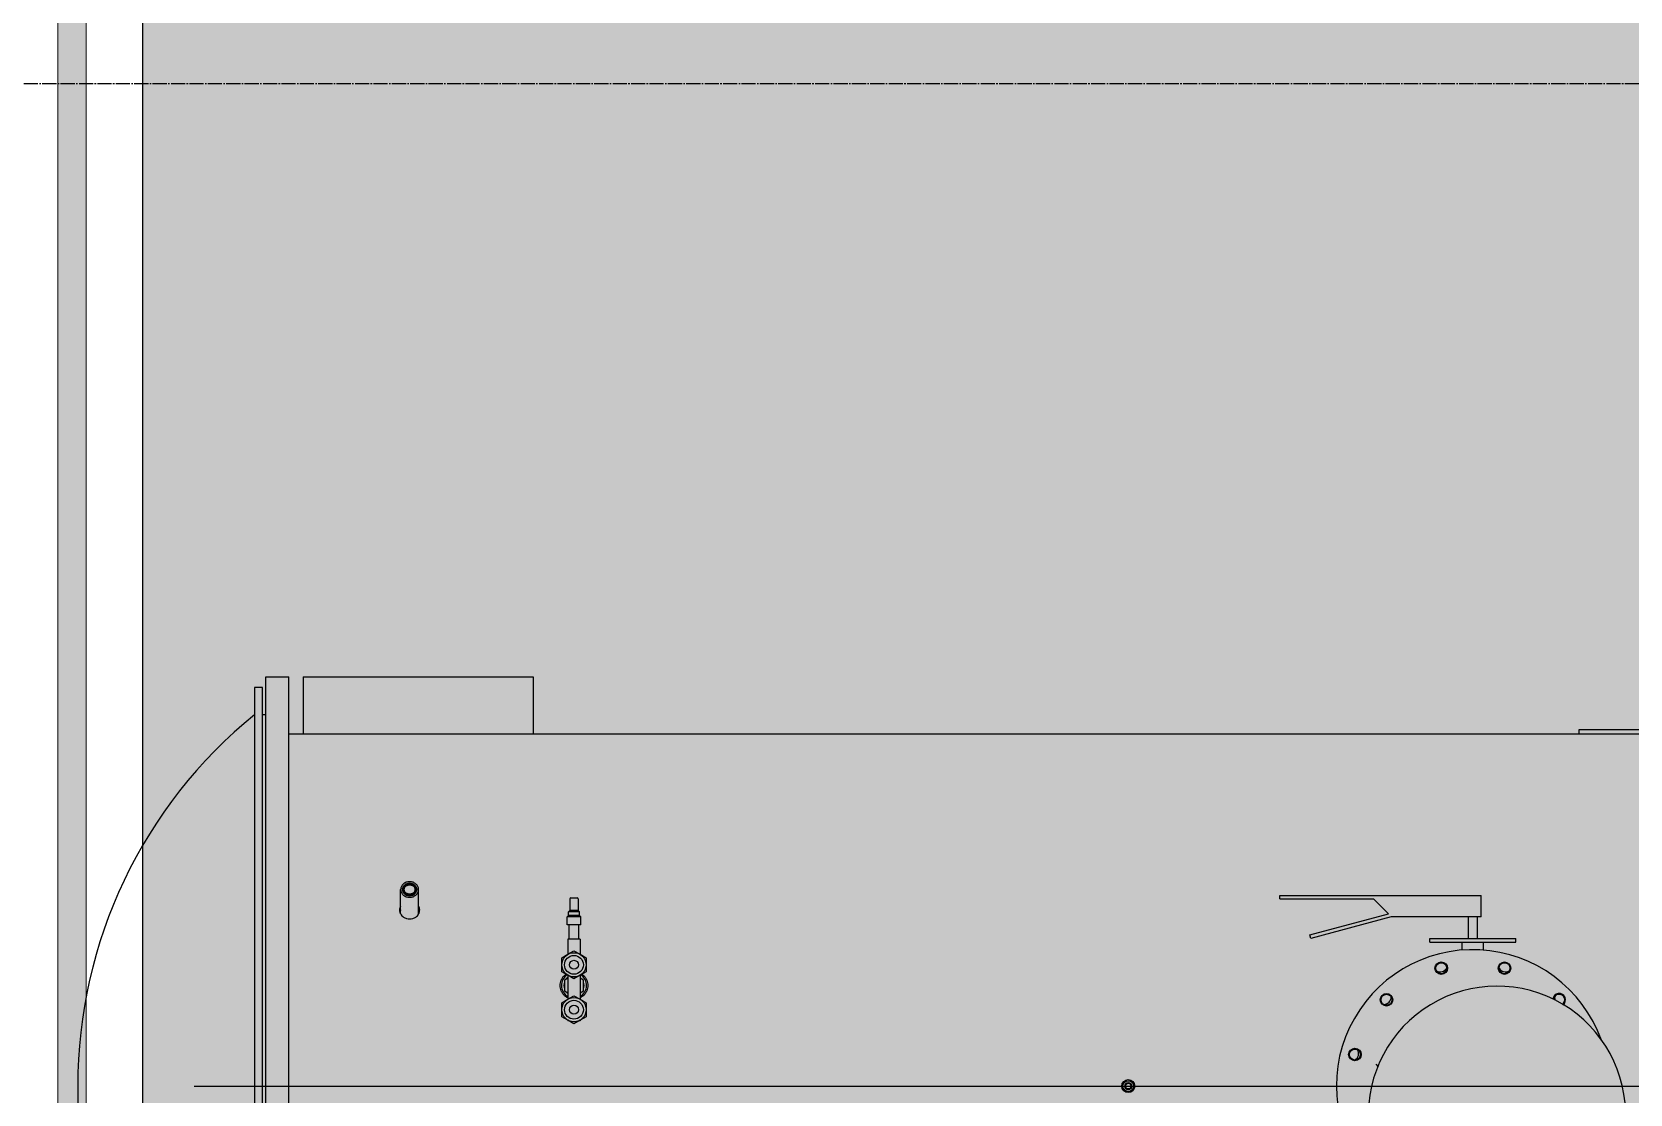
# Model space of a CAD drawing. Header units: millimetres. Extents: x -18489 to 17339, y -1599 to 10961.
# Drawn here: x -17052.7 to -16770.5, y 2604 to 2791.6 of the extents above; entities that cross this region are included whole.
import ezdxf

# ---------------------------------------------------------------- set-up
doc = ezdxf.new("R2010")
doc.units = ezdxf.units.MM
doc.linetypes.add('X-CUB3-L10$0$COL-CEN-LIN', pattern=[3.25, 2.5, -0.25, 0.25, -0.25])
for name, color, linetype in [('188K-SM-03-F10-MECH-EQ-Y2257103$0$0 Xref', 8, 'Continuous'), ('188K-SM-03-F10-MECH-EQ-Y2257103$0$M-EQU-FOUNDATION', 8, 'Continuous'), ('188K-SM-03-F10-MECH-EQ-Y2257103$0$Micron CUP L10 HVAC EQU$0$M-MECH-EQU', 136, 'Continuous'), ('188K-SM-03-F10-MECH-EQ-Y2257103$0$Micron CUP L10 HVAC EQU$0$M-PHASE1 AREA', 252, 'Continuous'), ('X-CUB3-L10$0$CCL', 8, 'X-CUB3-L10$0$COL-CEN-LIN')]:
    doc.layers.add(name, color=color, linetype=linetype)
pattern_1 = [(50, (4473.52, 709.2), (54.6554, -4.78173), [5.715, -62.865]), (355, (4473.52, 709.2), (-10.57303, 57.31705), [4.572, -50.29218]), (100.45144, (4478.076, 708.8), (44.08237, 52.53533), [4.857, -53.42707]), (46.1842, (4473.52, 724.44), (81.32371, -12.6127), [8.5725, -94.2975]), (96.63556, (4480.3, 723.39), (71.22124, 74.22784), [7.2855, -80.14068]), (351.18415, (4473.52, 724.44), (71.22124, 74.22784), [6.858, -75.43792]), (21, (4481.14, 720.63), (45.48432, -30.67956), [5.715, -62.865]), (326, (4481.14, 720.63), (18.54061, 55.25639), [4.572, -50.292]), (71.45144, (4484.93, 718.07), (64.02493, 24.57683), [4.857, -53.42698]), (37.5, (4473.521, 709.2), (0.926581, 25.366512), [0, -49.6824, 0, -51.054, 0, -50.4825]), (7.5, (4473.52, 709.2), (20.0459, 30.054172), [0, -29.1084, 0, -48.5394, 0, -19.2405]), (327.5, (4456.529, 709.2), (40.677179, -1.718623), [0, -19.05, 0, -59.436, 0, -78.867]), (317.5, (4448.91, 709.2), (44.438754, 7.62795), [0, -24.765, 0, -39.4716, 0, -56.007])]

# ---------------------------------------------------------------- blocks, each defined once
blk = doc.blocks.new('188K-SM-03-F10-MECH-EQ-Y2257103$0$Micron CUP L10 HVAC EQU$0$A$C0c53ceb0')
at = {"layer": '188K-SM-03-F10-MECH-EQ-Y2257103$0$Micron CUP L10 HVAC EQU$0$M-PHASE1 AREA'}
for p, q in [((-8688.67013, 17584.1526), (-8702.65137, 17584.1526)), ((-8702.65137, 17584.1526), (-8702.65137, 16175.57383)), ((-8688.67013, 16175.57383), (-8688.67013, 17584.1526)), ((-8682.32714, 14485.38523), (-8682.32714, 17603.1009)), ((-8682.32714, 17603.1009), (-8641.7319, 17603.1009)), ((-8641.7319, 16156.62468), (-8641.7319, 17603.1009)), ((-8616.35759, 17603.1009), (-8210.36858, 17603.1009)), ((-8616.35759, 17603.1009), (-8616.35759, 17501.50792)), ((-8210.36858, 17603.1009), (-8210.36858, 17501.50792)), ((-8682.32655, 17535.97947), (-8688.67013, 17535.97947)), ((-3851.0546, 17501.50792), (-8641.7319, 17501.50792)), ((-6363.7696, 17509.19982), (-6363.7696, 17501.50792)), ((-6129.0169, 17509.19982), (-6363.7696, 17509.19982)), ((-8444.45272, 17184.34204), (-8444.45272, 17227.15943)), ((-8412.73613, 17184.34204), (-8412.73613, 17227.15943)), ((-6891.54736, 17210.47651), (-6891.54736, 17216.81982)), ((-6891.54736, 17216.81982), (-6536.32157, 17216.81982)), ((-6536.32157, 17178.75992), (-6536.32157, 17216.81982)), ((-8145.51435, 17190.07529), (-8147.89319, 17187.69645)), ((-8145.51435, 17210.69192), (-8145.51435, 17190.07529)), ((-8131.2413, 17190.07529), (-8145.51435, 17190.07529)), ((-8143.92845, 17212.27782), (-8132.82719, 17212.27782)), ((-8131.2413, 17210.69192), (-8131.2413, 17190.07529)), ((-8131.2413, 17190.07529), (-8128.86246, 17187.69645)), ((-6891.5451, 17210.47651), (-6726.6211, 17210.47651)), ((-6726.6211, 17210.47651), (-6700.08381, 17183.93922)), ((-8147.89319, 17181.35287), (-8150.27203, 17178.97403)), ((-8126.48361, 17178.97403), (-8150.27203, 17178.97403)), ((-8150.27203, 17164.70098), (-8150.27203, 17178.97403)), ((-8126.48361, 17164.70098), (-8150.27203, 17164.70098)), ((-8128.86246, 17187.69645), (-8147.89319, 17187.69645)), ((-8147.89319, 17181.35287), (-8147.89319, 17187.69645)), ((-8128.86246, 17181.35287), (-8147.89319, 17181.35287)), ((-8147.10024, 17139.32667), (-8147.10024, 17164.70098)), ((-8129.6554, 17139.32667), (-8129.6554, 17164.70098)), ((-8128.86246, 17181.35287), (-8128.86246, 17187.69645)), ((-8128.86246, 17181.35287), (-8126.48361, 17178.97403)), ((-8126.48361, 17164.70098), (-8126.48361, 17178.97403)), ((-6838.58449, 17146.82807), (-6700.08381, 17183.93922)), ((-6694.90451, 17178.75992), (-6836.94279, 17140.70088)), ((-6536.32157, 17178.75992), (-6694.90451, 17178.75992)), ((-6558.80164, 17140.70001), (-6558.80164, 17178.75992)), ((-6542.94335, 17140.70001), (-6542.94335, 17178.75992)), ((-8127.27656, 17139.32667), (-8149.47908, 17139.32667)), ((-8149.47908, 17139.32667), (-8149.47908, 17112.44101)), ((-8127.27656, 17139.32667), (-8127.27656, 17112.44101)), ((-6836.94602, 17140.70001), (-6838.58779, 17146.82719)), ((-6626.99231, 17134.3567), (-6626.99231, 17140.70001)), ((-6626.99231, 17140.70001), (-6474.75268, 17140.70001)), ((-6626.99231, 17134.3567), (-6474.75268, 17134.3567)), ((-6569.90245, 17119.88136), (-6569.90245, 17134.3567)), ((-6531.84254, 17119.88121), (-6531.84254, 17134.3567)), ((-6474.75268, 17134.3567), (-6474.75268, 17140.70001)), ((-8159.7874, 17106.4895), (-8149.08261, 17112.66991)), ((-8159.7874, 17094.12868), (-8159.7874, 17106.4895)), ((-8149.08261, 17112.66991), (-8138.37782, 17118.85033)), ((-8138.37782, 17118.85033), (-8127.67304, 17112.66991)), ((-8127.67304, 17112.66991), (-8116.96825, 17106.4895)), ((-8116.96825, 17106.4895), (-8116.96825, 17094.12868)), ((-8159.7874, 17081.76785), (-8159.7874, 17094.12868)), ((-8149.08261, 17075.58744), (-8159.7874, 17081.76785)), ((-8149.47908, 17075.81635), (-8149.47908, 17033.14629)), ((-8138.37782, 17069.40703), (-8149.08261, 17075.58744)), ((-8127.67304, 17075.58744), (-8138.37782, 17069.40703)), ((-8116.96825, 17081.76785), (-8127.67304, 17075.58744)), ((-8127.27656, 17075.81635), (-8127.27656, 17033.14629)), ((-8116.96825, 17094.12868), (-8116.96825, 17081.76785)), ((-8149.47908, 17070.47174), (-8155.02972, 17067.26708)), ((-8155.02972, 17067.26708), (-8155.02972, 17048.03913)), ((-8155.02972, 17048.03913), (-8149.47908, 17044.83447)), ((-8121.72593, 17067.26708), (-8127.27656, 17070.47174)), ((-8127.27656, 17044.83447), (-8121.72593, 17048.03913)), ((-8121.72593, 17048.03913), (-8121.72593, 17067.26708)), ((-8159.7874, 17027.19478), (-8149.08261, 17033.37519)), ((-8159.7874, 17014.83396), (-8159.7874, 17027.19478)), ((-8149.08261, 17033.37519), (-8138.37782, 17039.5556)), ((-8138.37782, 17039.5556), (-8127.67304, 17033.37519)), ((-8127.67304, 17033.37519), (-8116.96825, 17027.19478)), ((-8116.96825, 17027.19478), (-8116.96825, 17014.83396)), ((-8159.7874, 17002.47313), (-8159.7874, 17014.83396)), ((-8149.08261, 16996.29272), (-8159.7874, 17002.47313)), ((-8149.47908, 16996.52162), (-8149.47908, 16995.40688)), ((-8147.54828, 16995.40688), (-8149.47908, 16995.40688)), ((-8138.37782, 16990.11231), (-8149.08261, 16996.29272)), ((-8127.67304, 16996.29272), (-8138.37782, 16990.11231)), ((-8127.27656, 16995.40688), (-8129.20736, 16995.40688)), ((-8116.96825, 17002.47313), (-8127.67304, 16996.29272)), ((-8127.27656, 16996.52162), (-8127.27656, 16995.40688)), ((-8116.96825, 17014.83396), (-8116.96825, 17002.47313)), ((-6722.17334, 16918.57491), (-6718.21681, 16913.71284)), ((-8809.19869, 16879.86279), (-3683.5878, 16879.86279))]:
    blk.add_line(p, q, dxfattribs=at)
for centre, radius in [((-8138.37782, 17094.12868), 21.40958), ((-8138.37782, 17094.12868), 16.65189), ((-8138.37782, 17094.12868), 7.92947), ((-6606.69273, 17088.18672), 11.10081), ((-6606.69273, 17088.18672), 9.71796), ((-6495.05227, 17088.18672), 11.10081), ((-6495.05227, 17088.18672), 9.71796), ((-8138.37782, 17014.83396), 21.40958), ((-8138.37782, 17014.83396), 16.65189), ((-8138.37782, 17014.83396), 7.92947), ((-6703.3762, 17032.36649), 11.10081), ((-6703.3762, 17032.36649), 9.71796), ((-6759.19643, 16935.68302), 11.10081), ((-6759.19643, 16935.68302), 9.71796), ((-7159.43142, 16879.86279), 11.4879), ((-7159.43142, 16879.86279), 9.51498), ((-7159.43142, 16879.86279), 6.17839), ((-7159.43142, 16879.86279), 5.67682), ((-7159.43142, 16879.86279), 5.29033), ((-7159.43142, 16879.86279), 4.90973)]:
    blk.add_circle(centre, radius, dxfattribs=at)
for centre, radius, start, end in [((-8169.25408, 16879.86322), 845.57744, 129.10978441, 230.89021559), ((-8431.77215, 17226.52362), 9.57237, 176.22080802, 178.14284992), ((-8425.41671, 17226.52362), 9.57237, 1.85715008, 3.77919198), ((-8432.35971, 17184.12958), 13.98918, 154.30949134, 166.37199059), ((-8431.88355, 17183.91475), 14.5114, 150.22153316, 154.36015043), ((-8425.3053, 17183.91475), 14.5114, 25.63984956, 29.77846684), ((-8424.82914, 17184.12958), 13.98918, 13.62800941, 25.69050864), ((-8143.92845, 17210.69192), 1.58589, 90, 180), ((-8132.82719, 17210.69192), 1.58589, 0, 90), ((-6550.8725, 16879.86279), 241.04607, 19.67306152, 222.01496328), ((-8138.37782, 17057.65311), 22.20252, 122.71155687, 240), ((-8138.37782, 17057.65311), 22.20252, 300, 57.28844313), ((-6608.3345, 17094.31389), 12.68664, 237.24435671, 332.75501234), ((-6493.4105, 17094.31389), 12.68664, 207.24498766, 302.75564329), ((-8138.37782, 17057.65311), 17.73664, 159.85785318, 200.14214682), ((-8138.37782, 17057.65311), 16.85277, 171.14474787, 188.85525213), ((-8138.37782, 17057.65311), 17.73664, 128.74784468, 140.14214682), ((-8138.37782, 17057.65311), 17.73664, 39.85785318, 51.25215532), ((-8138.37782, 17057.65311), 17.73664, 339.85785318, 20.14214682), ((-8138.37782, 17057.65311), 16.85277, 351.14474787, 8.85525213), ((-6508.26408, 16829.36998), 227.09077, 357.5, 183), ((-8138.37782, 17057.65311), 17.73664, 219.85785318, 231.25215532), ((-8138.37782, 17057.65311), 17.73664, 308.74784468, 320.14214682), ((-6707.8616, 17036.85189), 12.68664, 267.24483742, 2.75513962), ((-6398.3688, 17032.36649), 11.10081, 305.31513384, 174.77127718), ((-6398.3688, 17032.36649), 9.71796, 301.43586892, 177.33330652), ((-6393.88339, 17036.85189), 12.68664, 177.24486038, 203.56872399), ((-6765.3236, 16937.32479), 12.68664, 297.24486047, 32.75509564)]:
    blk.add_arc(centre, radius, start, end, dxfattribs=at)
for points, knots in [([(-8428.59443, 17240.89312), (-8429.62947, 17240.89312), (-8431.69411, 17240.71803), (-8434.67586, 17239.93836), (-8437.42942, 17238.67042), (-8439.84894, 17236.96002), (-8441.84128, 17234.86983), (-8443.32715, 17232.47671), (-8444.2452, 17229.87361), (-8444.45272, 17228.05829), (-8444.45272, 17227.15943)], [0, 0, 0, 0, 0.1336450415, 0.2660262034, 0.3960590101, 0.5229515284, 0.646355575, 0.7664464361, 0.8839385762, 1, 1, 1, 1]), ([(-8444.45272, 17227.15943), (-8444.45272, 17226.26057), (-8444.2452, 17224.44525), (-8443.32715, 17221.84216), (-8441.84128, 17219.44904), (-8439.84894, 17217.35884), (-8437.42942, 17215.64844), (-8434.67586, 17214.38051), (-8431.69411, 17213.60084), (-8429.62947, 17213.42575), (-8428.59443, 17213.42575)], [0, 0, 0, 0, 0.1160614238, 0.2335535639, 0.353644425, 0.4770484716, 0.6039409899, 0.7339737966, 0.8663549585, 1, 1, 1, 1]), ([(-8415.84436, 17227.15943), (-8415.84436, 17227.88214), (-8416.01117, 17229.34166), (-8416.74935, 17231.43452), (-8417.94399, 17233.35858), (-8419.54572, 17235.03908), (-8421.49148, 17236.41432), (-8424.45728, 17237.78068), (-8428.59443, 17238.48351), (-8432.73157, 17237.78068), (-8435.69737, 17236.41432), (-8437.64314, 17235.03908), (-8439.24486, 17233.35858), (-8440.4395, 17231.43452), (-8441.17769, 17229.34166), (-8441.3445, 17227.88214), (-8441.3445, 17227.15943)], [0, 0, 0, 0, 0.0580894532, 0.116890925, 0.1769961556, 0.2387585136, 0.3022670717, 0.367347063, 0.5, 0.632652937, 0.6977329283, 0.7612414864, 0.8230038444, 0.883109075, 0.9419105468, 1, 1, 1, 1]), ([(-8441.3445, 17227.15943), (-8441.3445, 17226.43673), (-8441.17769, 17224.97721), (-8440.4395, 17222.88435), (-8439.24486, 17220.96028), (-8437.64314, 17219.27979), (-8435.69737, 17217.90455), (-8432.73157, 17216.53819), (-8428.59443, 17215.83536), (-8424.45728, 17216.53819), (-8421.49148, 17217.90455), (-8419.54572, 17219.27979), (-8417.94399, 17220.96028), (-8416.74935, 17222.88435), (-8416.01117, 17224.97721), (-8415.84436, 17226.43673), (-8415.84436, 17227.15943)], [0, 0, 0, 0, 0.0580894532, 0.116890925, 0.1769961556, 0.2387585136, 0.3022670717, 0.367347063, 0.5, 0.632652937, 0.6977329283, 0.7612414864, 0.8230038444, 0.883109075, 0.9419105468, 1, 1, 1, 1]), ([(-8441.3237, 17227.15455), (-8441.27769, 17227.85126), (-8441.02996, 17229.24901), (-8440.21198, 17231.23297), (-8438.97912, 17233.04488), (-8437.37784, 17234.61974), (-8435.46636, 17235.90389), (-8432.58345, 17237.17605), (-8428.59443, 17237.82909), (-8424.60541, 17237.17605), (-8421.7225, 17235.90389), (-8419.81101, 17234.61974), (-8418.20974, 17233.04488), (-8416.97688, 17231.23297), (-8416.15889, 17229.24901), (-8415.91117, 17227.85126), (-8415.86515, 17227.15455)], [0, 0, 0, 0, 0.058065559, 0.1169581616, 0.1772022825, 0.2390742242, 0.3026155428, 0.3676354515, 0.5, 0.6323645485, 0.6973844572, 0.7609257758, 0.8227977175, 0.8830418384, 0.941934441, 1, 1, 1, 1]), ([(-8417.62049, 17227.15943), (-8417.62049, 17227.78146), (-8417.76406, 17229.03766), (-8418.39941, 17230.83898), (-8419.42763, 17232.49502), (-8420.80623, 17233.94142), (-8422.48095, 17235.12508), (-8425.0336, 17236.3011), (-8428.59443, 17236.90603), (-8432.15525, 17236.3011), (-8434.70791, 17235.12508), (-8436.38262, 17233.94142), (-8437.76122, 17232.49502), (-8438.78944, 17230.83898), (-8439.42479, 17229.03766), (-8439.56837, 17227.78146), (-8439.56837, 17227.15943)], [0, 0, 0, 0, 0.0580894532, 0.116890925, 0.1769961556, 0.2387585136, 0.3022670717, 0.367347063, 0.5, 0.632652937, 0.6977329283, 0.7612414864, 0.8230038444, 0.883109075, 0.9419105468, 1, 1, 1, 1]), ([(-8439.56837, 17227.15943), (-8439.56837, 17226.5374), (-8439.42479, 17225.2812), (-8438.78944, 17223.47988), (-8437.76122, 17221.82385), (-8436.38262, 17220.37745), (-8434.70791, 17219.19379), (-8432.15525, 17218.01776), (-8428.59443, 17217.41284), (-8425.0336, 17218.01776), (-8422.48095, 17219.19379), (-8420.80623, 17220.37745), (-8419.42763, 17221.82385), (-8418.39941, 17223.47988), (-8417.76406, 17225.2812), (-8417.62049, 17226.5374), (-8417.62049, 17227.15943)], [0, 0, 0, 0, 0.0580894532, 0.116890925, 0.1769961556, 0.2387585136, 0.3022670717, 0.367347063, 0.5, 0.632652937, 0.6977329283, 0.7612414864, 0.8230038444, 0.883109075, 0.9419105468, 1, 1, 1, 1]), ([(-8439.56837, 17226.5251), (-8439.56837, 17225.90308), (-8439.42479, 17224.64688), (-8438.78946, 17222.84555), (-8437.76123, 17221.18951), (-8436.38263, 17219.74311), (-8434.70791, 17218.55946), (-8432.15525, 17217.38345), (-8428.59443, 17216.77855), (-8425.03361, 17217.38345), (-8422.48094, 17218.55946), (-8420.80623, 17219.74311), (-8419.42763, 17221.18951), (-8418.3994, 17222.84555), (-8417.76406, 17224.64688), (-8417.62049, 17225.90308), (-8417.62049, 17226.5251)], [0, 0, 0, 0, 0.0580889036, 0.1168910989, 0.1769962057, 0.2387586162, 0.3022672242, 0.3673472176, 0.5, 0.6326527824, 0.6977327758, 0.7612413838, 0.8230037943, 0.8831089011, 0.9419110964, 1, 1, 1, 1]), ([(-8438.1094, 17227.15943), (-8438.1094, 17227.69875), (-8437.98489, 17228.78794), (-8437.43405, 17230.3498), (-8436.54253, 17231.78566), (-8435.34715, 17233.0398), (-8433.89542, 17234.06602), (-8432.24328, 17234.82677), (-8430.45424, 17235.2946), (-8429.21545, 17235.39964), (-8428.59443, 17235.39964)], [0, 0, 0, 0, 0.1160614312, 0.2335536017, 0.3536444753, 0.4770483582, 0.6039408231, 0.7339745645, 0.8663542041, 1, 1, 1, 1]), ([(-8428.59443, 17218.91922), (-8429.21545, 17218.91922), (-8430.45424, 17219.02427), (-8432.24328, 17219.4921), (-8433.89542, 17220.25284), (-8435.34715, 17221.27907), (-8436.54253, 17222.5332), (-8437.43405, 17223.96907), (-8437.98489, 17225.53092), (-8438.1094, 17226.62012), (-8438.1094, 17227.15943)], [0, 0, 0, 0, 0.1336457959, 0.2660254355, 0.3960591769, 0.5229516418, 0.6463555247, 0.7664463983, 0.8839385688, 1, 1, 1, 1]), ([(-8412.73613, 17227.15943), (-8412.73613, 17228.05829), (-8412.94366, 17229.87361), (-8413.8617, 17232.47671), (-8415.34758, 17234.86983), (-8417.33992, 17236.96002), (-8419.75943, 17238.67042), (-8422.51299, 17239.93836), (-8425.49474, 17240.71803), (-8427.55939, 17240.89312), (-8428.59443, 17240.89312)], [0, 0, 0, 0, 0.1160614238, 0.2335535639, 0.353644425, 0.4770484716, 0.6039409899, 0.7339737966, 0.8663549585, 1, 1, 1, 1]), ([(-8428.59443, 17235.39964), (-8427.9734, 17235.39964), (-8426.73462, 17235.2946), (-8424.94557, 17234.82677), (-8423.29344, 17234.06602), (-8421.84171, 17233.0398), (-8420.64633, 17231.78566), (-8419.7548, 17230.3498), (-8419.20396, 17228.78794), (-8419.07945, 17227.69875), (-8419.07945, 17227.15943)], [0, 0, 0, 0, 0.1336457959, 0.2660254355, 0.3960591769, 0.5229516418, 0.6463555247, 0.7664463983, 0.8839385688, 1, 1, 1, 1]), ([(-8419.07945, 17227.15943), (-8419.07945, 17226.62012), (-8419.20396, 17225.53092), (-8419.7548, 17223.96907), (-8420.64633, 17222.5332), (-8421.84171, 17221.27907), (-8423.29344, 17220.25284), (-8424.94557, 17219.4921), (-8426.73462, 17219.02427), (-8427.9734, 17218.91922), (-8428.59443, 17218.91922)], [0, 0, 0, 0, 0.1160614312, 0.2335536017, 0.3536444753, 0.4770483582, 0.6039408231, 0.7339745645, 0.8663542041, 1, 1, 1, 1]), ([(-8428.59443, 17213.42575), (-8427.55939, 17213.42575), (-8425.49474, 17213.60084), (-8422.51299, 17214.38051), (-8419.75943, 17215.64844), (-8417.33992, 17217.35884), (-8415.34758, 17219.44904), (-8413.8617, 17221.84216), (-8412.94366, 17224.44525), (-8412.73613, 17226.26057), (-8412.73613, 17227.15943)], [0, 0, 0, 0, 0.1336450415, 0.2660262034, 0.3960590101, 0.5229515284, 0.646355575, 0.7664464361, 0.8839385762, 1, 1, 1, 1]), ([(-8444.47876, 17197.46567), (-8445.06971, 17196.4325), (-8445.99653, 17194.2293), (-8446.32575, 17191.85745), (-8446.32575, 17190.68536)], [0, 0, 0, 0, 0.5038416538, 1, 1, 1, 1]), ([(-8446.32575, 17190.68536), (-8446.32575, 17190.15156), (-8446.25839, 17189.07963), (-8446.06228, 17188.02393), (-8445.93374, 17187.50237)], [0, 0, 0, 0, 0.4984255259, 1, 1, 1, 1]), ([(-8410.86311, 17190.68536), (-8410.86311, 17191.85745), (-8411.19233, 17194.2293), (-8412.11914, 17196.4325), (-8412.7101, 17197.46567)], [0, 0, 0, 0, 0.4961583462, 1, 1, 1, 1]), ([(-8411.25512, 17187.50237), (-8411.12657, 17188.02393), (-8410.93047, 17189.07963), (-8410.86311, 17190.15156), (-8410.86311, 17190.68536)], [0, 0, 0, 0, 0.5015744741, 1, 1, 1, 1]), ([(-8445.93374, 17187.50237), (-8445.77407, 17186.85453), (-8445.35785, 17185.57138), (-8444.76834, 17184.35843), (-8444.43235, 17183.77103)], [0, 0, 0, 0, 0.4964737088, 1, 1, 1, 1]), ([(-8444.43235, 17183.77103), (-8443.83047, 17182.71877), (-8442.34333, 17180.71704), (-8440.42499, 17179.12696), (-8439.37837, 17178.43502)], [0, 0, 0, 0, 0.4914004359, 1, 1, 1, 1]), ([(-8439.37837, 17178.43502), (-8437.80199, 17177.39284), (-8434.30015, 17175.79256), (-8430.49591, 17175.20312), (-8428.59443, 17175.20312)], [0, 0, 0, 0, 0.4984501021, 1, 1, 1, 1]), ([(-8428.59443, 17175.20312), (-8426.69294, 17175.20312), (-8422.8887, 17175.79256), (-8419.38687, 17177.39284), (-8417.81049, 17178.43502)], [0, 0, 0, 0, 0.5015498979, 1, 1, 1, 1]), ([(-8417.81049, 17178.43502), (-8416.76387, 17179.12696), (-8414.84553, 17180.71704), (-8413.35839, 17182.71877), (-8412.7565, 17183.77103)], [0, 0, 0, 0, 0.5085995641, 1, 1, 1, 1]), ([(-8412.7565, 17183.77103), (-8412.42052, 17184.35843), (-8411.83101, 17185.57138), (-8411.41479, 17186.85453), (-8411.25512, 17187.50237)], [0, 0, 0, 0, 0.5035262912, 1, 1, 1, 1]), ([(-8149.47891, 17035.84063), (-8150.37493, 17036.29681), (-8151.23922, 17036.80598), (-8153.39098, 17038.25683), (-8154.60913, 17039.27122), (-8156.78563, 17041.44772), (-8157.81286, 17042.68847), (-8159.61566, 17045.38057), (-8160.39139, 17046.83182), (-8161.63269, 17049.84872), (-8162.09923, 17051.41661), (-8162.70946, 17054.55947), (-8162.85304, 17056.13445), (-8162.85304, 17059.18157), (-8162.70763, 17060.76277), (-8162.09363, 17063.91174), (-8161.62518, 17065.47953), (-8160.38226, 17068.49272), (-8159.60691, 17069.94024), (-8157.80723, 17072.62461), (-8156.78274, 17073.86138), (-8154.74735, 17075.89677), (-8153.70058, 17076.7888), (-8152.5642, 17077.59751)], [-6.4391869956, -6.4391869956, -6.4391869956, -6.4391869956, -6.1521388475, -6.1521388475, -5.6873774587, -5.6873774587, -5.2114110398, -5.2114110398, -4.7354446208, -4.7354446208, -4.2594782018, -4.2594782018, -3.7835117828, -3.7835117828, -3.3044708094, -3.3044708094, -2.825429836, -2.825429836, -2.3463888626, -2.3463888626, -1.8673478892, -1.8673478892, -1.458638853, -1.458638853, -1.458638853, -1.458638853]), ([(-8124.19147, 17077.59747), (-8123.12082, 17076.8355), (-8122.13061, 17076.00051), (-8120.11489, 17074.02314), (-8119.06702, 17072.7794), (-8117.22593, 17070.07524), (-8116.43255, 17068.6149), (-8115.16038, 17065.57185), (-8114.68068, 17063.98694), (-8114.05171, 17060.80148), (-8113.9026, 17059.20089), (-8113.9026, 17056.1201), (-8114.04892, 17054.53063), (-8114.67028, 17051.36041), (-8115.14523, 17049.77965), (-8116.40842, 17046.74026), (-8117.19766, 17045.27934), (-8119.03151, 17042.57235), (-8120.07626, 17041.32638), (-8122.26896, 17039.165), (-8123.48214, 17038.16766), (-8125.59328, 17036.76079), (-8126.42041, 17036.27659), (-8127.27674, 17035.84063)], [1.4577076759, 1.4577076759, 1.4577076759, 1.4577076759, 1.8430641424, 1.8430641424, 2.328161992, 2.328161992, 2.8132598416, 2.8132598416, 3.2983576912, 3.2983576912, 3.7834555408, 3.7834555408, 4.2639216941, 4.2639216941, 4.7443878473, 4.7443878473, 5.2248540005, 5.2248540005, 5.7053201537, 5.7053201537, 6.1655765715, 6.1655765715, 6.4397879625, 6.4397879625, 6.4397879625, 6.4397879625])]:
    blk.add_open_spline(points, degree=3, knots=knots, dxfattribs=at)
for points in [[(-8444.48672, 17191.12662), (-8445.13426, 17190.00171), (-8445.63276, 17188.77544), (-8445.94178, 17187.5148)], [(-8411.24708, 17187.5148), (-8411.5561, 17188.77544), (-8412.0546, 17190.00171), (-8412.70213, 17191.12662)]]:
    blk.add_open_spline(points, degree=3, dxfattribs=at)
blk = doc.blocks.new('188K-SM-03-F10-MECH-EQ-Y2257103$0$Micron CUP L10 HVAC EQU')
at = {"layer": '188K-SM-03-F10-MECH-EQ-Y2257103$0$Micron CUP L10 HVAC EQU$0$M-MECH-EQU'}
blk.add_blockref('188K-SM-03-F10-MECH-EQ-Y2257103$0$Micron CUP L10 HVAC EQU$0$A$C0c53ceb0', (-206166.7, 2082.2), dxfattribs=at)
blk = doc.blocks.new('188K-SM-03-F10-MECH-EQ-Y2257103')
at = {"layer": '188K-SM-03-F10-MECH-EQ-Y2257103$0$M-EQU-FOUNDATION'}
h = blk.add_hatch(dxfattribs=at)
h.set_pattern_fill('AR-CONC', color=256, scale=0.3)
h.set_pattern_definition(pattern_1)
h.paths.add_polyline_path([(-17043.15, 4192.46), (-16393.15, 4192.46), (-16393.15, 1372.46), (-17043.15, 1372.46)], flags=16)
h.paths.add_polyline_path([(-17048.15, 4197.46), (-16388.15, 4197.46), (-16388.15, 1367.46), (-17048.15, 1367.46)])
h = blk.add_hatch(dxfattribs=at)
h.set_pattern_fill('AR-CONC', color=256, scale=0.3)
h.set_pattern_definition(pattern_1)
h.paths.add_polyline_path([(-17033.15, 4182.46), (-16403.15, 4182.46), (-16403.15, 1382.46), (-17033.15, 1382.46)])
at = {"layer": '188K-SM-03-F10-MECH-EQ-Y2257103$0$M-EQU-FOUNDATION', "const_width": 0.2}
for points in [[(-17048.15, 4197.46), (-16388.15, 4197.46), (-16388.15, 1367.46), (-17048.15, 1367.46)], [(-17043.15, 4192.46), (-16393.15, 4192.46), (-16393.15, 1372.46), (-17043.15, 1372.46)], [(-17033.15, 4182.46), (-16403.15, 4182.46), (-16403.15, 1382.46), (-17033.15, 1382.46)]]:
    blk.add_lwpolyline(points, close=True, dxfattribs=at)
at = {"layer": '188K-SM-03-F10-MECH-EQ-Y2257103$0$0 Xref', "xscale": 0.1, "yscale": 0.1, "zscale": 0.1}
blk.add_blockref('188K-SM-03-F10-MECH-EQ-Y2257103$0$Micron CUP L10 HVAC EQU', (4473.52, 709.2), dxfattribs=at)
blk = doc.blocks.new('X-CUB3-L10$0$CUB3-10')
at = {"layer": 'X-CUB3-L10$0$CCL'}
blk.add_line((720, 3502.459), (-5160, 3502.459), dxfattribs=at)
blk = doc.blocks.new('X-CUB3-L10')
at = {"layer": 'X-CUB3-L10$0$CCL'}
blk.add_blockref('X-CUB3-L10$0$CUB3-10', (-12838.15, -720), dxfattribs=at)

msp = doc.modelspace()

# ---------------------------------------------------------------- block references
msp.add_blockref('188K-SM-03-F10-MECH-EQ-Y2257103', (0, 0))

# ---------------------------------------------------------------- next in the draw order: block references
msp.add_blockref('X-CUB3-L10', (0, 0))

doc.saveas('drawing.dxf')
